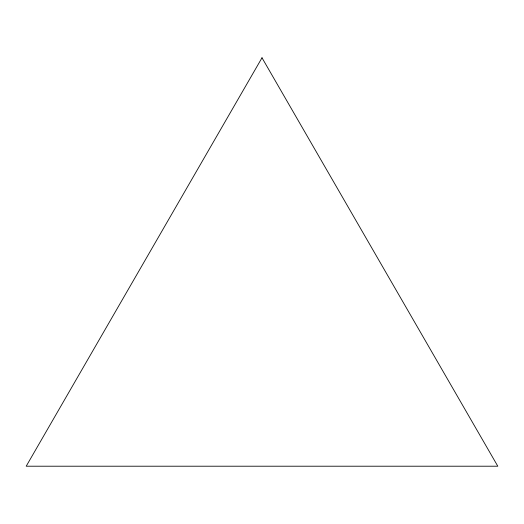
<?xml version="1.0" encoding="UTF-8"?>
<svg xmlns="http://www.w3.org/2000/svg" width="524" height="524" viewBox="0 0 524 524"><rect width="100%" height="100%" fill="white"/><g stroke="black" fill="none" stroke-linecap="round" stroke-linejoin="round"><path stroke-width="0.79" d="M262 57.791L26.2 466.209L497.8 466.209L262 57.791"/></g></svg>
